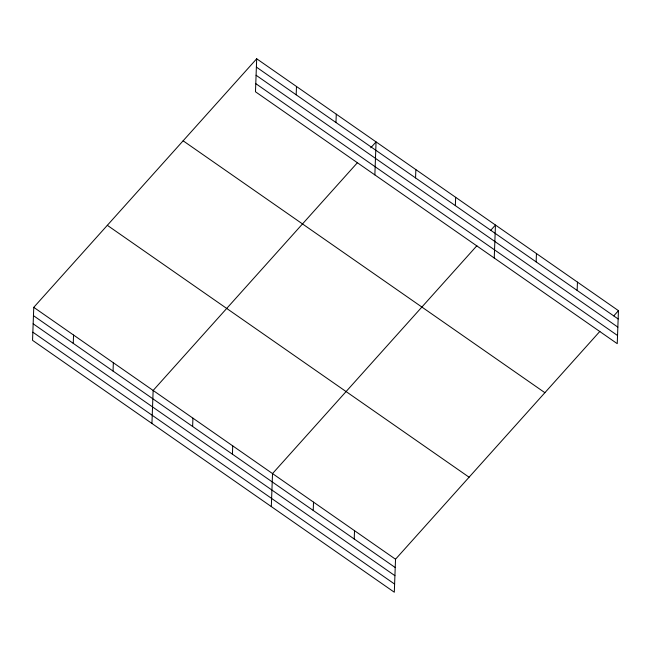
<?xml version="1.0" encoding="UTF-8"?>
<svg xmlns="http://www.w3.org/2000/svg" width="651" height="651" viewBox="0 0 651 651"><rect width="100%" height="100%" fill="white"/><g stroke="black" fill="none" stroke-linecap="round" stroke-linejoin="round"><path stroke-width="0.98" d="M256.689 58.777L255.477 91.775L617.238 343.663L618.45 310.665L256.689 58.777L33.762 307.337L32.55 340.335L394.311 592.223L395.523 559.225L599.897 331.359M73.246 343.362L73.555 335.045M113.046 371.07L113.347 362.753M151.935 423.459L153.14 390.462L357.513 162.595M192.631 426.486L192.932 418.17M232.423 454.195L232.732 445.878M271.312 506.584L272.525 473.586L476.89 245.72M296.172 94.802L296.482 86.485M313.221 510.449L313.522 502.133M335.973 122.51L336.274 114.194M354.217 538.995L354.526 530.679M374.862 174.891L376.066 141.902L370.769 147.81M415.558 177.926L415.859 169.61M455.35 205.635L455.659 197.318M494.239 258.016L495.452 225.026L490.813 230.202M536.147 261.889L536.448 253.573M577.144 290.436L577.453 282.119M613.812 315.841L618.45 310.665M256.38 67.094L618.149 318.982M256.079 75.239L617.848 327.127M255.778 83.629L617.539 335.517M183.118 140.803L544.887 392.691M107.325 225.311L469.086 477.207M33.762 307.337L395.523 559.225M33.453 315.654L395.222 567.542M33.16 323.799L394.921 575.687M32.851 332.189L394.612 584.077"/></g></svg>
